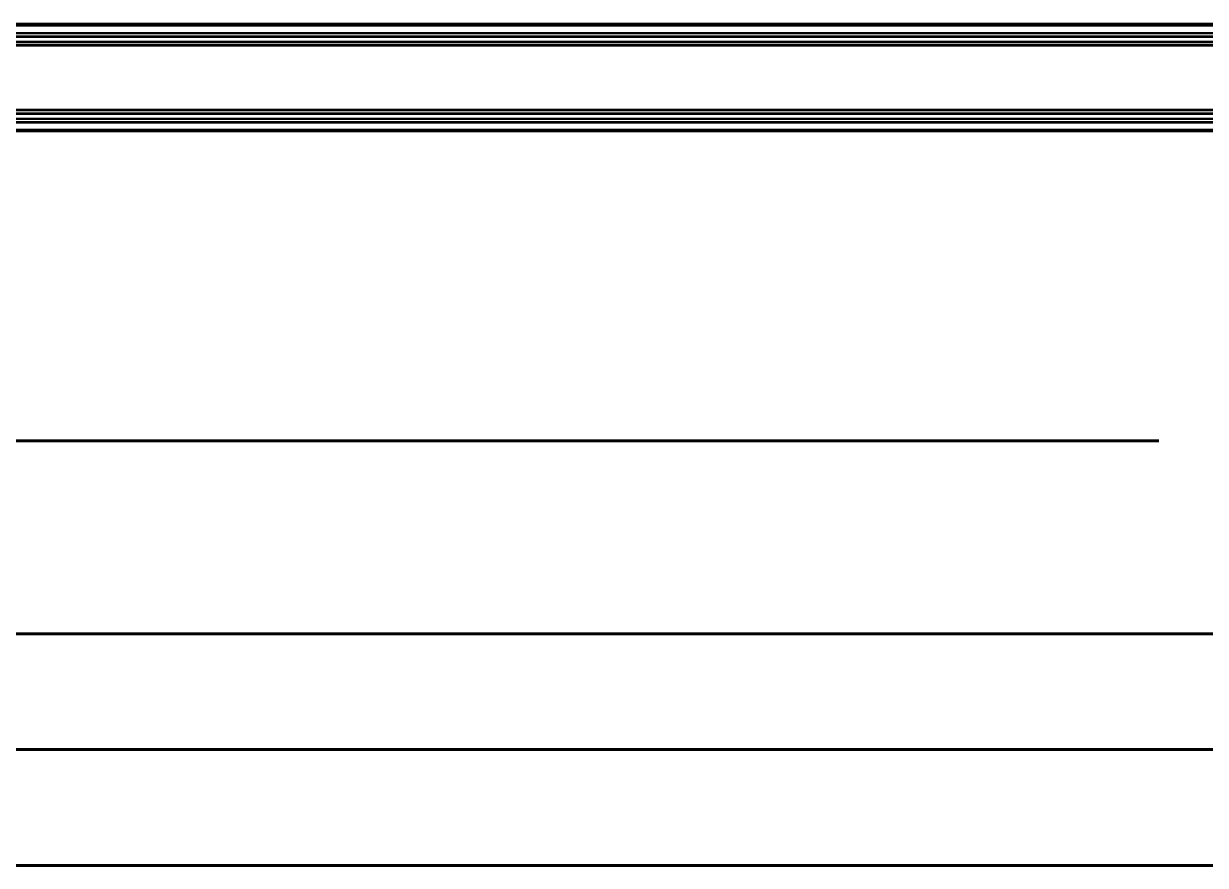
# Model space of a CAD drawing. Extents: x -1.15 to 3.72, y -0.59 to 4.79.
# Drawn here: x 0.431 to 1.632, y -0.592 to 0.264 of the extents above; entities that cross this region are included whole.
import ezdxf

# ---------------------------------------------------------------- set-up
doc = ezdxf.new("R2010")
doc.units = 0
doc.layers.add('DIMS', color=7, linetype='Continuous')
doc.layers.add('OUTLINES', color=7, linetype='Continuous', true_color=0x000009)

msp = doc.modelspace()

# ---------------------------------------------------------------- linework, layer by layer
at = {"layer": 'DIMS', "lineweight": 60}
for p, q in [((1.5846, -0.1599), (-0.7512, -0.1599)), ((-0.555, -0.3561), (3.7242, -0.3561)), ((-0.4204, -0.4739), (3.5896, -0.4739)), ((-0.4599, -0.5916), (3.629, -0.5916))]:
    msp.add_line(p, q, dxfattribs=at)
at = {"layer": 'OUTLINES'}
for p, q in [((3.5847, 0.2643), (-0.4153, 0.2643)), ((3.5847, 0.264), (-0.4153, 0.264)), ((3.5847, 0.2631), (-0.4153, 0.2631)), ((-0.4153, 0.2629), (3.5847, 0.2629)), ((-0.4153, 0.2625), (3.5847, 0.2625)), ((-0.4153, 0.2619), (3.5847, 0.2619)), ((3.5847, 0.2551), (-0.4153, 0.2551)), ((-0.4153, 0.2547), (3.5847, 0.2547)), ((3.5847, 0.2541), (-0.4153, 0.2541)), ((-0.4137, 0.2643), (3.5863, 0.2643)), ((-0.4137, 0.264), (3.5863, 0.264)), ((-0.4137, 0.2631), (3.5863, 0.2631)), ((3.5863, 0.2629), (-0.4137, 0.2629)), ((3.5863, 0.2625), (-0.4137, 0.2625)), ((3.5863, 0.2619), (-0.4137, 0.2619)), ((-0.4137, 0.2551), (3.5863, 0.2551)), ((3.5863, 0.2547), (-0.4137, 0.2547)), ((-0.4137, 0.2541), (3.5863, 0.2541)), ((-0.4153, 0.2515), (3.5847, 0.2515)), ((3.5847, 0.2509), (-0.4153, 0.2509)), ((-0.4153, 0.2506), (3.5847, 0.2506)), ((-0.4153, 0.2461), (3.5847, 0.2461)), ((3.5847, 0.2458), (-0.4153, 0.2458)), ((-0.4153, 0.2451), (3.5847, 0.2451)), ((3.5847, 0.2426), (-0.4153, 0.2426)), ((-0.4153, 0.242), (3.5847, 0.242)), ((-0.4153, 0.2419), (3.5847, 0.2419)), ((3.5847, 0.2416), (-0.4153, 0.2416)), ((3.5863, 0.2515), (-0.4137, 0.2515)), ((-0.4137, 0.2509), (3.5863, 0.2509)), ((3.5863, 0.2506), (-0.4137, 0.2506)), ((3.5863, 0.2461), (-0.4137, 0.2461)), ((-0.4137, 0.2458), (3.5863, 0.2458)), ((3.5863, 0.2451), (-0.4137, 0.2451)), ((-0.4137, 0.2426), (3.5863, 0.2426)), ((3.5863, 0.242), (-0.4137, 0.242)), ((3.5863, 0.2419), (-0.4137, 0.2419)), ((-0.4137, 0.2416), (3.5863, 0.2416)), ((3.5847, 0.1769), (-0.4153, 0.1769)), ((-0.4153, 0.1766), (3.5847, 0.1766)), ((3.5847, 0.176), (-0.4153, 0.176)), ((3.5847, 0.1734), (-0.4153, 0.1734)), ((-0.4153, 0.1728), (3.5847, 0.1728)), ((3.5847, 0.1724), (-0.4153, 0.1724)), ((-0.4137, 0.1769), (3.5863, 0.1769)), ((3.5863, 0.1766), (-0.4137, 0.1766)), ((-0.4137, 0.176), (3.5863, 0.176)), ((-0.4137, 0.1734), (3.5863, 0.1734)), ((3.5863, 0.1728), (-0.4137, 0.1728)), ((-0.4137, 0.1724), (3.5863, 0.1724)), ((-0.4153, 0.168), (3.5847, 0.168)), ((3.5847, 0.1677), (-0.4153, 0.1677)), ((-0.4153, 0.167), (3.5847, 0.167)), ((-0.4153, 0.1645), (3.5847, 0.1645)), ((3.5847, 0.1639), (-0.4153, 0.1639)), ((3.5847, 0.1638), (-0.4153, 0.1638)), ((-0.4153, 0.1635), (3.5847, 0.1635)), ((3.5847, 0.1567), (-0.4153, 0.1567)), ((3.5863, 0.168), (-0.4137, 0.168)), ((-0.4137, 0.1677), (3.5863, 0.1677)), ((3.5863, 0.167), (-0.4137, 0.167)), ((3.5863, 0.1645), (-0.4137, 0.1645)), ((-0.4137, 0.1639), (3.5863, 0.1639)), ((-0.4137, 0.1638), (3.5863, 0.1638)), ((3.5863, 0.1635), (-0.4137, 0.1635)), ((-0.4137, 0.1567), (3.5863, 0.1567)), ((3.5847, 0.1561), (-0.4153, 0.1561)), ((3.5847, 0.1556), (-0.4153, 0.1556)), ((-0.4153, 0.1555), (3.5847, 0.1555)), ((-0.4153, 0.1546), (3.5847, 0.1546)), ((-0.4137, 0.1561), (3.5863, 0.1561)), ((-0.4137, 0.1556), (3.5863, 0.1556)), ((3.5863, 0.1555), (-0.4137, 0.1555)), ((3.5863, 0.1546), (-0.4137, 0.1546))]:
    msp.add_line(p, q, dxfattribs=at)

doc.saveas('drawing.dxf')
